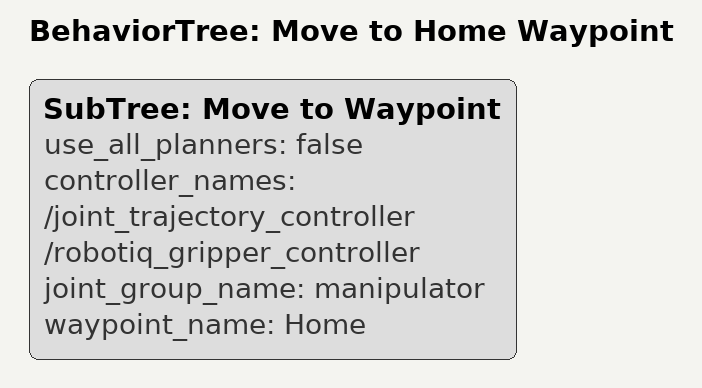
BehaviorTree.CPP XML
<?xml version='1.0' encoding='UTF-8'?>
<root BTCPP_format="4" main_tree_to_execute="Move to Home Waypoint">
  <BehaviorTree ID="Move to Home Waypoint" _description="" _hardcoded="false">
    <SubTree ID="Move to Waypoint" use_all_planners="false" controller_names="/joint_trajectory_controller /robotiq_gripper_controller" joint_group_name="manipulator" waypoint_name="Home"/>
  </BehaviorTree>
</root>
